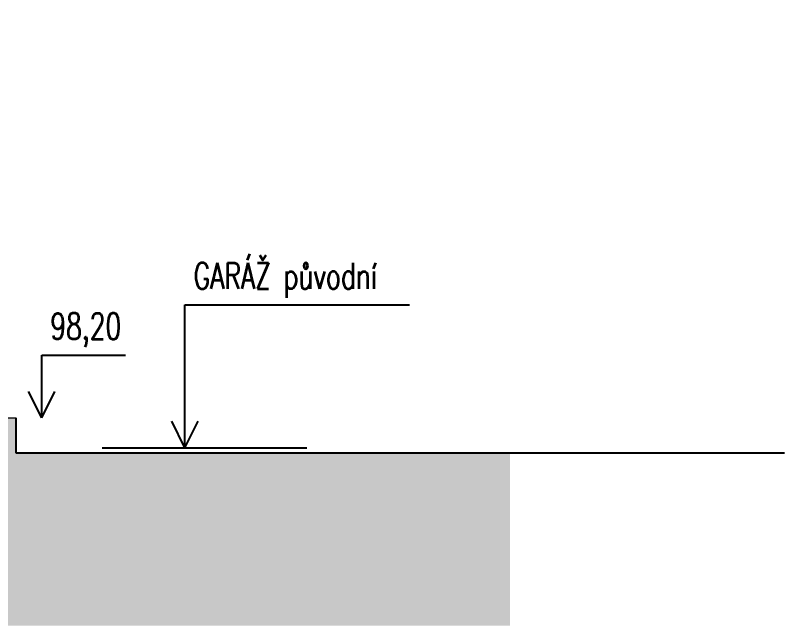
# Model space of a CAD drawing. Header units: metres. Extents: x -442 to 316, y -503 to 125.
# Drawn here: x 229.138 to 233.534, y -81.642 to -78.155 of the extents above; entities that cross this region are included whole.
import ezdxf

# ---------------------------------------------------------------- set-up
doc = ezdxf.new("R2010")
doc.units = ezdxf.units.M
for name, color, linetype in [('1', 7, 'Continuous'), ('popis', 6, 'Continuous'), ('SRAFA', 251, 'Continuous'), ('SRAFY', 3, 'Continuous'), ('ZDIVO', 1, 'Continuous')]:
    doc.layers.add(name, color=color, linetype=linetype)
doc.styles.add('ROMANS', font='romans.shx', dxfattribs={"width": 0.7})

msp = doc.modelspace()

# ---------------------------------------------------------------- hatches: boundary and pattern name
at = {"layer": 'SRAFA', "linetype": 'Continuous'}
msp.add_hatch(color=256, dxfattribs=at).paths.add_polyline_path([(190.501974, -78.154917), (190.501974, -81.641623), (231.965839, -81.641623), (231.965839, -80.654917), (229.141226, -80.654917), (229.141226, -80.454917), (227.899876, -80.454917), (220.899876, -80.314917), (219.0265, -80.212603), (201.729876, -78.880181), (192.315046, -78.154917)])

# ---------------------------------------------------------------- linework, layer by layer
at = {"layer": '1', "linetype": 'Continuous'}
msp.add_line((229.634689, -80.624917), (230.804848, -80.624917), dxfattribs=at)
at = {"layer": 'SRAFY', "linetype": 'Continuous'}
for p, q in [((230.107492, -80.624917), (230.107492, -79.808992)), ((230.107492, -79.808992), (231.391274, -79.808992)), ((229.288576, -80.454917), (229.288576, -80.096488)), ((229.288576, -80.096488), (229.767294, -80.096488)), ((229.288576, -80.454917), (229.214074, -80.303683)), ((229.288576, -80.454917), (229.363077, -80.303683)), ((230.107492, -80.624917), (230.03299, -80.473683)), ((230.107492, -80.624917), (230.181993, -80.473683))]:
    msp.add_line(p, q, dxfattribs=at)
at = {"layer": 'ZDIVO', "linetype": 'Continuous', "lineweight": 0}
msp.add_line((227.899876, -80.454917), (229.141226, -80.454917), dxfattribs=at)
at = {"layer": 'ZDIVO', "linetype": 'Continuous'}
for p, q in [((229.141226, -80.454917), (229.141226, -80.654917)), ((229.141226, -80.654917), (233.534357, -80.654917))]:
    msp.add_line(p, q, dxfattribs=at)

# ---------------------------------------------------------------- texts
at = {"layer": 'popis', "linetype": 'Continuous', "char_height": 0.15, "width": 2.20915077, "attachment_point": 1, "style": 'ROMANS'}
for s, insert in [('GARÁŽ původní', (230.157037, -79.568063)), ('98,20', (229.338121, -79.855559))]:
    msp.add_mtext(s, dxfattribs=dict(at, insert=insert))

doc.saveas('drawing.dxf')
